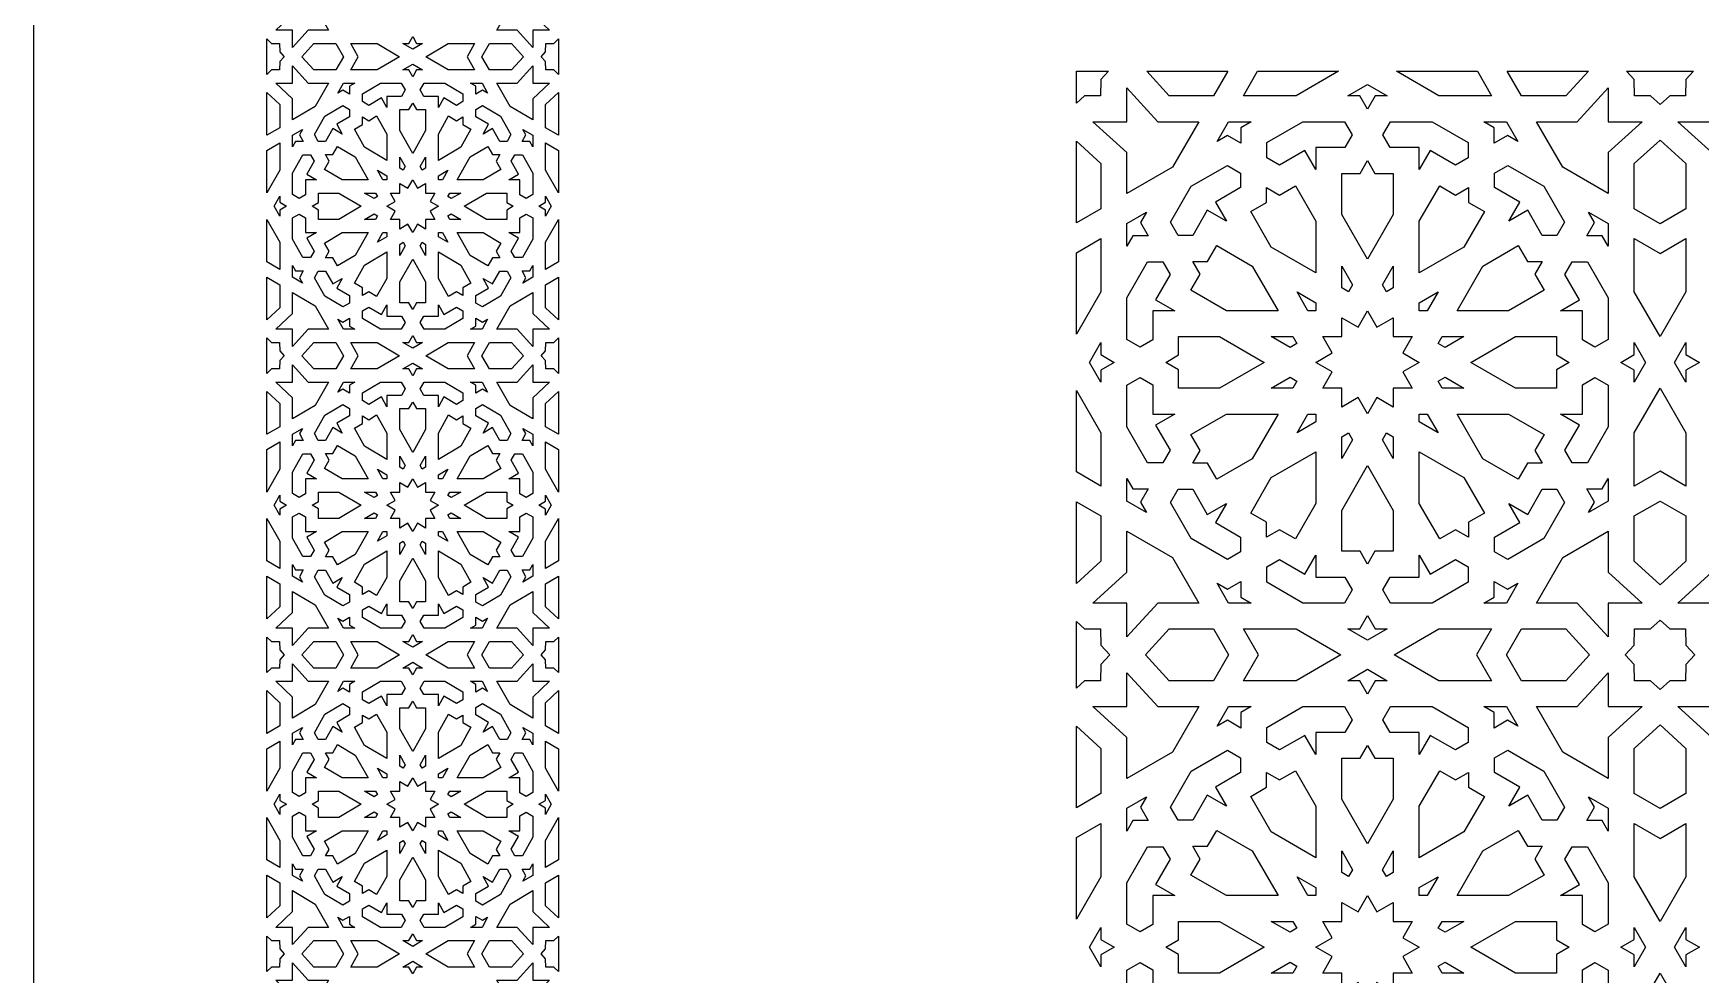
# Model space of a CAD drawing. Extents: x 1309 to 2424, y -296 to 884.
# Drawn here: x 1309 to 1880, y 184 to 507 of the extents above; entities that cross this region are included whole.
import ezdxf

# ---------------------------------------------------------------- set-up
doc = ezdxf.new("R2010")
doc.units = 0
doc.layers.add('LAYER_1', color=18, linetype='CONTINUOUS')

msp = doc.modelspace()

# ---------------------------------------------------------------- linework, layer by layer
at = {"layer": 'LAYER_1'}
for points in [[(1309.01, -296.47), (2424.01, -296.47), (2424.01, 883.53), (1309.01, 883.53)], [(1405.65, 515.61), (1410.15, 507.63), (1403.14, 507.63), (1397.86, 501.69), (1397.86, 507.63), (1392.07, 507.63), (1397.86, 513.04), (1397.86, 520.22)], [(1480.16, 513.04), (1485.94, 507.63), (1480.16, 507.63), (1480.16, 501.69), (1474.87, 507.63), (1467.87, 507.63), (1472.37, 515.61), (1480.16, 520.22)], [(1390.66, 503.1), (1393.35, 503.1), (1393.44, 500.25), (1394.96, 498.54), (1393.44, 496.83), (1393.35, 493.97), (1390.66, 493.97), (1389.03, 492.45), (1389.03, 504.62)], [(1415.27, 498.54), (1412.7, 493.97), (1405.09, 493.97), (1401.03, 498.54), (1405.09, 503.1), (1412.7, 503.1)], [(1434.5, 498.54), (1426.8, 493.97), (1417.8, 493.97), (1420.37, 498.54), (1417.8, 503.1), (1426.8, 503.1)], [(1440.33, 503.1), (1442.38, 503.1), (1439.01, 501.1), (1435.64, 503.1), (1437.68, 503.1), (1439.01, 505.44)], [(1457.64, 498.54), (1460.21, 493.97), (1451.22, 493.97), (1443.51, 498.54), (1451.22, 503.1), (1460.21, 503.1)], [(1476.98, 498.54), (1472.92, 493.97), (1465.32, 493.97), (1462.75, 498.54), (1465.32, 503.1), (1472.92, 503.1)], [(1488.99, 492.45), (1487.36, 493.97), (1484.66, 493.97), (1484.58, 496.83), (1483.05, 498.54), (1484.58, 500.25), (1484.66, 503.1), (1487.36, 503.1), (1488.99, 504.62)], [(1403.14, 489.44), (1410.15, 489.44), (1405.65, 481.46), (1397.86, 476.85), (1397.86, 484.03), (1392.07, 489.44), (1397.86, 489.44), (1397.86, 495.38)], [(1442.38, 493.97), (1440.33, 493.97), (1439.01, 491.63), (1437.68, 493.97), (1435.64, 493.97), (1439.01, 495.97)], [(1480.16, 489.44), (1485.94, 489.44), (1480.16, 484.03), (1480.16, 476.85), (1472.37, 481.46), (1467.87, 489.44), (1474.87, 489.44), (1480.16, 495.38)], [(1666.51, 493.53), (1676.44, 493.53), (1677.44, 493.53), (1677.48, 493.53), (1674.89, 490.68), (1674.72, 485.11), (1669.31, 485.11), (1666.51, 482.55), (1666.51, 482.59)], [(1713.5, 485.11), (1698.26, 485.11), (1690.57, 493.53), (1718.36, 493.53)], [(1741.77, 485.11), (1723.74, 485.11), (1728.6, 493.53), (1756.36, 493.53)], [(1808.77, 485.11), (1790.74, 485.11), (1776.15, 493.53), (1803.91, 493.53)], [(1834.25, 485.11), (1819, 485.11), (1814.14, 493.53), (1841.94, 493.53)], [(1875.4, 490.68), (1875.23, 485.11), (1869.82, 485.11), (1866.51, 482.13), (1863.19, 485.11), (1857.79, 485.11), (1857.62, 490.68), (1855.02, 493.53), (1877.99, 493.53)], [(1393.44, 482.11), (1393.44, 474.19), (1389.03, 471.58), (1389.03, 486.24)], [(1417.37, 488.4), (1417.37, 485.68), (1415.08, 487.04), (1413.31, 485.99), (1415.25, 489.44), (1419.14, 489.44)], [(1436.4, 487.13), (1435.16, 484.91), (1430.17, 484.91), (1430.17, 481.06), (1428.29, 484.4), (1423.98, 481.85), (1421.82, 483.12), (1421.82, 485.8), (1427.98, 489.45), (1435.09, 489.45)], [(1456.19, 485.8), (1456.19, 483.12), (1454.04, 481.85), (1449.72, 484.4), (1447.84, 481.06), (1447.84, 484.91), (1442.86, 484.91), (1441.61, 487.13), (1442.92, 489.45), (1450.03, 489.45)], [(1464.71, 485.99), (1462.94, 487.04), (1460.65, 485.68), (1460.65, 488.4), (1458.88, 489.44), (1462.77, 489.44)], [(1488.99, 471.58), (1484.58, 474.19), (1484.58, 482.11), (1488.99, 486.24)], [(1694.34, 476.24), (1708.39, 476.24), (1699.37, 460.63), (1683.75, 451.62), (1683.75, 465.65), (1672.15, 476.24), (1683.75, 476.24), (1683.75, 487.85)], [(1773.01, 485.11), (1768.91, 485.11), (1766.25, 480.51), (1763.6, 485.11), (1759.5, 485.11), (1766.25, 489.01)], [(1848.75, 476.24), (1860.36, 476.24), (1848.75, 465.65), (1848.75, 451.62), (1833.14, 460.63), (1824.12, 476.24), (1838.16, 476.24), (1848.75, 487.85)], [(1894.86, 476.24), (1908.9, 476.24), (1899.88, 460.63), (1884.26, 451.62), (1884.26, 465.65), (1872.66, 476.24), (1884.26, 476.24), (1884.26, 487.85)], [(1417.31, 480.45), (1417.31, 477.9), (1412.99, 475.35), (1414.88, 472), (1411.62, 473.93), (1409.13, 469.51), (1406.64, 469.51), (1405.33, 471.83), (1408.89, 478.15), (1415.05, 481.79)], [(1440.27, 480.38), (1443.42, 480.38), (1443.42, 473.21), (1439.01, 465.38), (1434.6, 473.21), (1434.6, 480.38), (1437.74, 480.38), (1439.01, 482.62)], [(1469.13, 478.15), (1472.69, 471.83), (1471.38, 469.51), (1468.89, 469.51), (1466.4, 473.93), (1463.14, 472), (1465.02, 475.35), (1460.71, 477.9), (1460.71, 480.45), (1462.97, 481.79)], [(1430.17, 471.99), (1430.17, 462.95), (1422.53, 467.47), (1419.03, 473.69), (1421.76, 475.3), (1421.76, 477.89), (1423.95, 476.6), (1426.67, 478.21)], [(1454.07, 476.6), (1456.25, 477.89), (1456.25, 475.3), (1458.98, 473.69), (1455.48, 467.47), (1447.84, 462.95), (1447.84, 471.99), (1451.34, 478.21)], [(1722.87, 474.19), (1722.87, 468.89), (1718.27, 471.54), (1714.72, 469.49), (1718.62, 476.24), (1726.42, 476.24)], [(1761.03, 471.71), (1758.53, 467.39), (1748.54, 467.39), (1748.54, 459.84), (1744.77, 466.37), (1736.12, 461.38), (1731.79, 463.88), (1731.79, 469.12), (1744.14, 476.25), (1758.41, 476.25)], [(1800.71, 469.12), (1800.71, 463.88), (1796.39, 461.38), (1787.74, 466.37), (1783.96, 459.84), (1783.96, 467.39), (1773.98, 467.39), (1771.48, 471.71), (1774.1, 476.25), (1788.36, 476.25)], [(1817.78, 469.49), (1814.23, 471.54), (1809.64, 468.89), (1809.64, 474.19), (1806.09, 476.24), (1813.89, 476.24)], [(1393.44, 459.64), (1389.03, 451.81), (1389.03, 466.34), (1393.44, 468.95)], [(1400.21, 471.8), (1401.53, 469.45), (1398.88, 469.45), (1397.86, 467.63), (1397.86, 471.62), (1401.23, 473.61)], [(1480.16, 471.62), (1480.16, 467.63), (1479.13, 469.45), (1476.49, 469.45), (1477.81, 471.8), (1476.79, 473.61)], [(1488.99, 466.34), (1488.99, 451.81), (1484.58, 459.64), (1484.58, 468.95)], [(1674.89, 461.9), (1674.89, 446.4), (1666.51, 441.56), (1666.51, 469.55)], [(1875.4, 461.9), (1875.4, 446.4), (1866.51, 441.29), (1857.62, 446.4), (1857.62, 461.9), (1866.51, 469.97)], [(1405.28, 462.68), (1402.79, 458.26), (1406.05, 456.33), (1402.28, 456.33), (1402.28, 451.22), (1400.12, 449.95), (1397.86, 451.29), (1397.86, 458.58), (1401.42, 464.89), (1404.03, 464.89)], [(1419.3, 464.16), (1423.71, 456.33), (1414.89, 456.33), (1408.82, 459.92), (1410.4, 462.71), (1409.14, 464.95), (1411.66, 464.95), (1413.23, 467.75)], [(1436.45, 460.84), (1435.77, 459.64), (1434.6, 460.33), (1434.6, 464.14)], [(1443.42, 460.33), (1442.24, 459.64), (1441.56, 460.84), (1443.42, 464.14)], [(1466.36, 464.95), (1468.88, 464.95), (1467.62, 462.71), (1469.19, 459.92), (1463.13, 456.33), (1454.31, 456.33), (1458.72, 464.16), (1464.78, 467.75)], [(1480.16, 458.58), (1480.16, 451.29), (1477.89, 449.95), (1475.74, 451.22), (1475.74, 456.33), (1471.97, 456.33), (1475.23, 458.26), (1472.74, 462.68), (1473.99, 464.89), (1476.6, 464.89)], [(1768.78, 458.52), (1775.1, 458.52), (1775.1, 444.49), (1766.25, 429.17), (1757.41, 444.49), (1757.41, 458.52), (1763.72, 458.52), (1766.25, 462.9)], [(1430.17, 457.72), (1430.17, 456.32), (1428.81, 456.32), (1426.96, 459.62)], [(1449.2, 456.32), (1447.84, 456.32), (1447.84, 457.72), (1451.06, 459.62)], [(1722.75, 458.66), (1722.75, 453.66), (1714.1, 448.67), (1717.87, 442.13), (1711.33, 445.91), (1706.34, 437.26), (1701.35, 437.26), (1698.73, 441.8), (1705.86, 454.15), (1718.21, 461.28)], [(1826.65, 454.15), (1833.78, 441.8), (1831.16, 437.26), (1826.16, 437.26), (1821.17, 445.91), (1814.63, 442.13), (1818.41, 448.67), (1809.76, 453.66), (1809.76, 458.66), (1814.3, 461.28)], [(1421.34, 447.27), (1413.7, 442.75), (1406.7, 442.75), (1406.7, 445.98), (1404.52, 447.27), (1406.7, 448.57), (1406.7, 451.8), (1413.7, 451.8)], [(1426.94, 450.59), (1425.76, 449.89), (1422.54, 451.79), (1426.26, 451.79)], [(1440.62, 453.45), (1443.42, 455.1), (1443.42, 451.79), (1446.65, 451.79), (1445.03, 448.93), (1447.83, 447.27), (1445.03, 445.62), (1446.65, 442.75), (1443.42, 442.75), (1443.42, 439.44), (1440.62, 441.1), (1439.01, 438.23), (1437.39, 441.1), (1434.6, 439.44), (1434.6, 442.75), (1431.37, 442.75), (1432.98, 445.62), (1430.18, 447.27), (1432.98, 448.93), (1431.37, 451.79), (1434.6, 451.79), (1434.6, 455.1), (1437.39, 453.45), (1439.01, 456.31)], [(1452.25, 449.89), (1451.07, 450.59), (1451.75, 451.79), (1455.47, 451.79)], [(1471.31, 448.57), (1473.5, 447.27), (1471.31, 445.98), (1471.31, 442.75), (1464.31, 442.75), (1456.67, 447.27), (1464.31, 451.8), (1471.31, 451.8)], [(1748.54, 442.11), (1748.54, 424.43), (1733.22, 433.27), (1726.21, 445.43), (1731.67, 448.58), (1731.67, 453.64), (1736.05, 451.11), (1741.52, 454.27)], [(1796.45, 451.11), (1800.83, 453.64), (1800.83, 448.58), (1806.3, 445.43), (1799.28, 433.27), (1783.96, 424.43), (1783.96, 442.11), (1790.98, 454.27)], [(1393.44, 448.63), (1395.73, 447.27), (1393.44, 445.92), (1393.44, 443.82), (1391.49, 447.27), (1393.44, 450.73)], [(1486.52, 447.27), (1484.58, 443.82), (1484.58, 445.92), (1482.28, 447.27), (1484.58, 448.63), (1484.58, 450.73)], [(1393.44, 434.91), (1393.44, 425.6), (1389.03, 428.21), (1389.03, 442.74)], [(1402.28, 443.33), (1402.28, 438.22), (1406.05, 438.22), (1402.79, 436.29), (1405.28, 431.87), (1404.03, 429.66), (1401.42, 429.66), (1397.86, 435.97), (1397.86, 443.26), (1400.12, 444.6)], [(1426.94, 443.96), (1426.26, 442.75), (1422.54, 442.75), (1425.76, 444.66)], [(1455.47, 442.75), (1451.75, 442.75), (1451.07, 443.96), (1452.25, 444.66)], [(1480.16, 443.26), (1480.16, 435.97), (1476.6, 429.66), (1473.99, 429.66), (1472.74, 431.87), (1475.23, 436.29), (1471.97, 438.22), (1475.74, 438.22), (1475.74, 443.33), (1477.89, 444.6)], [(1489.01, 442.71), (1489.01, 428.19), (1488.99, 428.21), (1484.58, 425.6), (1484.58, 434.91), (1488.99, 442.74)], [(1688.46, 441.73), (1691.11, 437.14), (1685.8, 437.14), (1683.75, 433.58), (1683.75, 441.38), (1690.51, 445.28)], [(1848.75, 441.38), (1848.75, 433.58), (1846.7, 437.14), (1841.4, 437.14), (1844.05, 441.73), (1842, 445.28)], [(1419.3, 430.39), (1413.23, 426.8), (1411.66, 429.6), (1409.14, 429.6), (1410.4, 431.84), (1408.82, 434.63), (1414.89, 438.22), (1423.71, 438.22)], [(1430.17, 436.83), (1426.96, 434.92), (1428.81, 438.22), (1430.17, 438.22)], [(1436.45, 433.7), (1434.6, 430.4), (1434.6, 434.21), (1435.77, 434.91)], [(1443.42, 434.21), (1443.42, 430.4), (1441.56, 433.7), (1442.24, 434.91)], [(1451.06, 434.92), (1447.84, 436.83), (1447.84, 438.22), (1449.2, 438.22)], [(1469.19, 434.63), (1467.62, 431.84), (1468.88, 429.6), (1466.36, 429.6), (1464.78, 426.8), (1458.72, 430.39), (1454.31, 438.22), (1463.13, 438.22)], [(1674.89, 417.94), (1666.51, 403.42), (1666.51, 431.33), (1674.89, 436.17)], [(1875.4, 417.94), (1866.51, 402.62), (1857.62, 417.94), (1857.62, 436.17), (1866.51, 431.06), (1875.4, 436.17)], [(1430.17, 422.55), (1426.67, 416.34), (1423.95, 417.95), (1421.76, 416.66), (1421.76, 419.25), (1419.03, 420.86), (1422.53, 427.08), (1430.17, 431.6)], [(1443.42, 421.34), (1443.42, 414.16), (1440.27, 414.16), (1439.01, 411.93), (1437.74, 414.16), (1434.6, 414.16), (1434.6, 421.34), (1439.01, 429.17)], [(1455.48, 427.08), (1458.98, 420.86), (1456.25, 419.25), (1456.25, 416.66), (1454.07, 417.95), (1451.34, 416.34), (1447.84, 422.55), (1447.84, 431.6)], [(1726.74, 426.78), (1735.58, 411.47), (1717.89, 411.47), (1705.73, 418.48), (1708.89, 423.95), (1706.36, 428.33), (1711.42, 428.33), (1714.58, 433.8)], [(1821.08, 428.33), (1826.14, 428.33), (1823.61, 423.95), (1826.77, 418.48), (1814.61, 411.47), (1796.93, 411.47), (1805.77, 426.78), (1817.93, 433.8)], [(1393.44, 420.36), (1393.44, 412.44), (1389.03, 408.31), (1389.03, 422.97)], [(1398.88, 425.1), (1401.53, 425.1), (1400.21, 422.75), (1401.23, 420.94), (1397.86, 422.93), (1397.86, 426.91)], [(1411.62, 420.62), (1414.88, 422.55), (1412.99, 419.2), (1417.31, 416.65), (1417.31, 414.1), (1415.05, 412.76), (1408.89, 416.4), (1405.33, 422.72), (1406.64, 425.04), (1409.13, 425.04)], [(1472.69, 422.72), (1469.13, 416.4), (1462.97, 412.76), (1460.71, 414.1), (1460.71, 416.65), (1465.02, 419.2), (1463.14, 422.55), (1466.4, 420.62), (1468.89, 425.04), (1471.38, 425.04)], [(1480.16, 422.93), (1476.79, 420.94), (1477.81, 422.75), (1476.49, 425.1), (1479.13, 425.1), (1480.16, 426.91)], [(1489.01, 422.96), (1489.01, 408.33), (1488.99, 408.31), (1484.58, 412.44), (1484.58, 420.36), (1488.99, 422.97)], [(1698.62, 423.89), (1693.63, 415.24), (1700.17, 411.47), (1692.62, 411.47), (1692.62, 401.48), (1688.29, 398.98), (1683.75, 401.6), (1683.75, 415.86), (1690.88, 428.21), (1696.12, 428.21)], [(1761.13, 420.3), (1759.77, 417.94), (1757.41, 419.3), (1757.41, 426.76)], [(1775.1, 419.3), (1772.74, 417.94), (1771.37, 420.3), (1775.1, 426.76)], [(1848.75, 415.86), (1848.75, 401.6), (1844.21, 398.98), (1839.89, 401.48), (1839.89, 411.47), (1832.34, 411.47), (1838.88, 415.24), (1833.88, 423.89), (1836.38, 428.21), (1841.62, 428.21)], [(1405.65, 413.09), (1410.15, 405.11), (1403.14, 405.11), (1397.86, 399.17), (1397.86, 405.11), (1392.07, 405.11), (1397.86, 410.52), (1397.86, 417.7)], [(1480.16, 410.52), (1485.94, 405.11), (1480.16, 405.11), (1480.16, 399.17), (1474.87, 405.11), (1467.87, 405.11), (1472.37, 413.09), (1480.16, 417.7)], [(1748.54, 414.19), (1748.54, 411.46), (1745.81, 411.46), (1742.09, 417.91)], [(1786.69, 411.46), (1783.96, 411.46), (1783.96, 414.19), (1790.42, 417.91)], [(1430.17, 409.63), (1435.16, 409.63), (1436.4, 407.42), (1435.09, 405.1), (1427.98, 405.1), (1421.82, 408.75), (1421.82, 411.43), (1423.98, 412.7), (1428.29, 410.15), (1430.17, 413.49)], [(1449.72, 410.15), (1454.04, 412.7), (1456.19, 411.43), (1456.19, 408.75), (1450.03, 405.1), (1442.92, 405.1), (1441.61, 407.42), (1442.86, 409.63), (1447.84, 409.63), (1447.84, 413.49)], [(1769.49, 405.84), (1775.1, 409.07), (1775.1, 402.6), (1781.57, 402.6), (1778.34, 396.99), (1783.94, 393.76), (1778.34, 390.52), (1781.57, 384.91), (1775.1, 384.91), (1775.1, 378.44), (1769.49, 381.68), (1766.25, 376.07), (1763.01, 381.68), (1757.41, 378.44), (1757.41, 384.91), (1750.93, 384.91), (1754.17, 390.52), (1748.56, 393.76), (1754.17, 396.99), (1750.93, 402.6), (1757.41, 402.6), (1757.41, 409.07), (1763.01, 405.84), (1766.25, 411.44)], [(1417.37, 406.15), (1419.14, 405.11), (1415.25, 405.11), (1413.31, 408.56), (1415.08, 407.51), (1417.37, 408.87)], [(1462.94, 407.51), (1464.71, 408.56), (1462.77, 405.11), (1458.88, 405.11), (1460.65, 406.15), (1460.65, 408.87)], [(1390.66, 400.58), (1393.35, 400.58), (1393.44, 397.72), (1394.94, 396.03), (1393.44, 394.34), (1393.35, 391.49), (1390.66, 391.49), (1389.01, 389.95), (1389.01, 402.12)], [(1415.26, 396.03), (1412.7, 391.49), (1405.09, 391.49), (1401.05, 396.03), (1405.09, 400.58), (1412.7, 400.58)], [(1434.47, 396.03), (1426.8, 391.49), (1417.8, 391.49), (1420.36, 396.03), (1417.8, 400.58), (1426.8, 400.58)], [(1440.33, 400.58), (1442.38, 400.58), (1439.01, 398.58), (1435.64, 400.58), (1437.68, 400.58), (1439.01, 402.92)], [(1457.65, 396.03), (1460.21, 391.49), (1451.22, 391.49), (1443.54, 396.03), (1451.22, 400.58), (1460.21, 400.58)], [(1476.97, 396.03), (1472.92, 391.49), (1465.32, 391.49), (1462.76, 396.03), (1465.32, 400.58), (1472.92, 400.58)], [(1489.01, 389.95), (1487.36, 391.49), (1484.66, 391.49), (1484.58, 394.34), (1483.07, 396.03), (1484.58, 397.72), (1484.66, 400.58), (1487.36, 400.58), (1489.01, 402.12)], [(1674.89, 396.41), (1679.48, 393.76), (1674.89, 391.11), (1674.89, 387.01), (1670.99, 393.76), (1674.89, 400.51)], [(1730.84, 393.76), (1715.52, 384.91), (1701.48, 384.91), (1701.48, 391.23), (1697.1, 393.76), (1701.48, 396.29), (1701.48, 402.6), (1715.52, 402.6)], [(1742.06, 400.24), (1739.7, 398.87), (1733.24, 402.6), (1740.7, 402.6)], [(1792.81, 398.87), (1790.44, 400.24), (1791.81, 402.6), (1799.26, 402.6)], [(1831.03, 396.29), (1835.41, 393.76), (1831.03, 391.23), (1831.03, 384.91), (1816.99, 384.91), (1801.67, 393.76), (1816.99, 402.6), (1831.03, 402.6)], [(1861.52, 393.76), (1857.62, 387.01), (1857.62, 391.11), (1853.02, 393.76), (1857.62, 396.41), (1857.62, 400.51)], [(1875.4, 396.41), (1879.99, 393.76), (1875.4, 391.11), (1875.4, 387.01), (1871.5, 393.76), (1875.4, 400.51)], [(1403.14, 386.96), (1410.15, 386.96), (1405.65, 378.98), (1397.86, 374.37), (1397.86, 381.55), (1392.07, 386.96), (1397.86, 386.96), (1397.86, 392.89)], [(1442.38, 391.49), (1440.33, 391.49), (1439.01, 389.14), (1437.68, 391.49), (1435.64, 391.49), (1439.01, 393.48)], [(1480.16, 386.96), (1485.94, 386.96), (1480.16, 381.55), (1480.16, 374.37), (1472.37, 378.98), (1467.87, 386.96), (1474.87, 386.96), (1480.16, 392.89)], [(1742.06, 387.28), (1740.7, 384.91), (1733.24, 384.91), (1739.7, 388.64)], [(1799.26, 384.91), (1791.81, 384.91), (1790.44, 387.28), (1792.81, 388.64)], [(1393.44, 379.63), (1393.44, 371.7), (1389.03, 369.09), (1389.03, 383.75)], [(1417.37, 385.91), (1417.37, 383.2), (1415.08, 384.56), (1413.31, 383.51), (1415.25, 386.96), (1419.14, 386.96)], [(1436.4, 384.64), (1435.16, 382.43), (1430.17, 382.43), (1430.17, 378.57), (1428.29, 381.91), (1423.98, 379.36), (1421.82, 380.64), (1421.82, 383.32), (1427.98, 386.96), (1435.09, 386.96)], [(1456.19, 383.32), (1456.19, 380.64), (1454.04, 379.36), (1449.72, 381.91), (1447.84, 378.57), (1447.84, 382.43), (1442.86, 382.43), (1441.61, 384.64), (1442.92, 386.96), (1450.03, 386.96)], [(1464.71, 383.51), (1462.94, 384.56), (1460.65, 383.2), (1460.65, 385.91), (1458.88, 386.96), (1462.77, 386.96)], [(1489.01, 383.74), (1489.01, 369.1), (1488.99, 369.09), (1484.58, 371.7), (1484.58, 379.63), (1488.99, 383.75)], [(1674.89, 369.58), (1674.89, 351.35), (1666.51, 356.19), (1666.51, 384.1)], [(1692.62, 386.04), (1692.62, 376.05), (1700.17, 376.05), (1693.63, 372.28), (1698.62, 363.63), (1696.12, 359.31), (1690.88, 359.31), (1683.75, 371.65), (1683.75, 385.91), (1688.29, 388.53)], [(1848.75, 385.91), (1848.75, 371.65), (1841.62, 359.31), (1836.38, 359.31), (1833.88, 363.63), (1838.88, 372.28), (1832.34, 376.05), (1839.89, 376.05), (1839.89, 386.04), (1844.21, 388.53)], [(1875.4, 369.58), (1875.4, 351.35), (1866.51, 356.46), (1857.62, 351.35), (1857.62, 369.58), (1866.51, 384.9)], [(1417.31, 377.97), (1417.31, 375.42), (1412.99, 372.86), (1414.88, 369.52), (1411.62, 371.45), (1409.13, 367.03), (1406.64, 367.03), (1405.33, 369.35), (1408.89, 375.66), (1415.05, 379.31)], [(1440.27, 377.9), (1443.42, 377.9), (1443.42, 370.73), (1439.01, 362.9), (1434.6, 370.73), (1434.6, 377.9), (1437.74, 377.9), (1439.01, 380.14)], [(1469.13, 375.66), (1472.69, 369.35), (1471.38, 367.03), (1468.89, 367.03), (1466.4, 371.45), (1463.14, 369.52), (1465.02, 372.86), (1460.71, 375.42), (1460.71, 377.97), (1462.97, 379.31)], [(1430.17, 369.51), (1430.17, 360.47), (1422.53, 364.99), (1419.03, 371.21), (1421.76, 372.82), (1421.76, 375.41), (1423.95, 374.11), (1426.67, 375.73)], [(1454.07, 374.11), (1456.25, 375.41), (1456.25, 372.82), (1458.98, 371.21), (1455.48, 364.99), (1447.84, 360.47), (1447.84, 369.51), (1451.34, 375.73)], [(1726.74, 360.74), (1714.58, 353.72), (1711.42, 359.18), (1706.36, 359.18), (1708.89, 363.57), (1705.73, 369.03), (1717.89, 376.05), (1735.58, 376.05)], [(1748.54, 373.32), (1742.09, 369.6), (1745.81, 376.05), (1748.54, 376.05)], [(1790.42, 369.6), (1783.96, 373.32), (1783.96, 376.05), (1786.69, 376.05)], [(1826.77, 369.03), (1823.61, 363.57), (1826.14, 359.18), (1821.08, 359.18), (1817.93, 353.72), (1805.77, 360.74), (1796.93, 376.05), (1814.61, 376.05)], [(1393.44, 357.15), (1389.03, 349.32), (1389.03, 363.86), (1393.44, 366.47)], [(1400.21, 369.32), (1401.53, 366.97), (1398.88, 366.97), (1397.86, 365.15), (1397.86, 369.14), (1401.23, 371.13)], [(1480.16, 369.14), (1480.16, 365.15), (1479.13, 366.97), (1476.49, 366.97), (1477.81, 369.32), (1476.79, 371.13)], [(1488.99, 363.86), (1489.01, 363.87), (1489.01, 349.35), (1488.99, 349.32), (1484.58, 357.15), (1484.58, 366.47)], [(1761.13, 367.21), (1757.41, 360.75), (1757.41, 368.21), (1759.77, 369.57)], [(1775.1, 368.21), (1775.1, 360.75), (1771.37, 367.21), (1772.74, 369.57)], [(1405.28, 360.2), (1402.79, 355.77), (1406.05, 353.84), (1402.28, 353.84), (1402.28, 348.74), (1400.12, 347.46), (1397.86, 348.8), (1397.86, 356.09), (1401.42, 362.41), (1404.03, 362.41)], [(1419.3, 361.67), (1423.71, 353.84), (1414.89, 353.84), (1408.82, 357.43), (1410.4, 360.23), (1409.14, 362.47), (1411.66, 362.47), (1413.23, 365.26)], [(1436.45, 358.37), (1435.77, 357.16), (1434.6, 357.85), (1434.6, 361.66)], [(1443.42, 357.85), (1442.24, 357.16), (1441.56, 358.37), (1443.42, 361.66)], [(1466.36, 362.47), (1468.88, 362.47), (1467.62, 360.23), (1469.19, 357.43), (1463.13, 353.84), (1454.31, 353.84), (1458.72, 361.67), (1464.78, 365.26)], [(1480.16, 356.09), (1480.16, 348.8), (1477.89, 347.46), (1475.74, 348.74), (1475.74, 353.84), (1471.97, 353.84), (1475.23, 355.77), (1472.74, 360.2), (1473.99, 362.41), (1476.6, 362.41)], [(1748.54, 345.41), (1741.52, 333.25), (1736.05, 336.41), (1731.67, 333.88), (1731.67, 338.94), (1726.21, 342.09), (1733.22, 354.25), (1748.54, 363.09)], [(1799.28, 354.25), (1806.3, 342.09), (1800.83, 338.94), (1800.83, 333.88), (1796.45, 336.41), (1790.98, 333.25), (1783.96, 345.41), (1783.96, 363.09)], [(1430.17, 355.24), (1430.17, 353.84), (1428.81, 353.84), (1426.96, 357.14)], [(1449.2, 353.84), (1447.84, 353.84), (1447.84, 355.24), (1451.06, 357.14)], [(1775.1, 343.03), (1775.1, 328.99), (1768.78, 328.99), (1766.25, 324.61), (1763.72, 328.99), (1757.41, 328.99), (1757.41, 343.03), (1766.25, 358.35)], [(1421.34, 344.79), (1413.7, 340.27), (1406.7, 340.27), (1406.7, 343.5), (1404.52, 344.79), (1406.7, 346.09), (1406.7, 349.31), (1413.7, 349.31)], [(1426.94, 348.11), (1425.76, 347.41), (1422.54, 349.31), (1426.26, 349.31)], [(1440.62, 350.97), (1443.42, 352.62), (1443.42, 349.31), (1446.65, 349.31), (1445.03, 346.45), (1447.83, 344.79), (1445.03, 343.14), (1446.65, 340.27), (1443.42, 340.27), (1443.42, 336.96), (1440.62, 338.62), (1439.01, 335.75), (1437.39, 338.62), (1434.6, 336.96), (1434.6, 340.27), (1431.37, 340.27), (1432.98, 343.14), (1430.18, 344.79), (1432.98, 346.45), (1431.37, 349.31), (1434.6, 349.31), (1434.6, 352.62), (1437.39, 350.97), (1439.01, 353.83)], [(1452.25, 347.41), (1451.07, 348.11), (1451.75, 349.31), (1455.47, 349.31)], [(1471.31, 346.09), (1473.5, 344.79), (1471.31, 343.5), (1471.31, 340.27), (1464.31, 340.27), (1456.67, 344.79), (1464.31, 349.31), (1471.31, 349.31)], [(1685.8, 350.38), (1691.11, 350.38), (1688.46, 345.79), (1690.51, 342.24), (1683.75, 346.14), (1683.75, 353.93)], [(1711.33, 341.61), (1717.87, 345.39), (1714.1, 338.85), (1722.75, 333.86), (1722.75, 328.86), (1718.21, 326.24), (1705.86, 333.37), (1698.73, 345.72), (1701.35, 350.26), (1706.34, 350.26)], [(1833.78, 345.72), (1826.65, 333.37), (1814.3, 326.24), (1809.76, 328.86), (1809.76, 333.86), (1818.41, 338.85), (1814.63, 345.39), (1821.17, 341.61), (1826.16, 350.26), (1831.16, 350.26)], [(1848.75, 346.14), (1842, 342.24), (1844.05, 345.79), (1841.4, 350.38), (1846.7, 350.38), (1848.75, 353.93)], [(1393.44, 346.15), (1395.73, 344.79), (1393.44, 343.44), (1393.44, 341.34), (1391.49, 344.79), (1393.44, 348.24)], [(1486.52, 344.79), (1484.58, 341.34), (1484.58, 343.44), (1482.28, 344.79), (1484.58, 346.15), (1484.58, 348.24)], [(1674.89, 341.12), (1674.89, 325.62), (1666.51, 317.97), (1666.51, 345.96)], [(1875.4, 341.12), (1875.4, 325.62), (1866.51, 317.55), (1857.62, 325.62), (1857.62, 341.12), (1866.51, 346.22)], [(1393.44, 332.43), (1393.44, 323.11), (1389.03, 325.72), (1389.03, 340.26)], [(1402.28, 340.84), (1402.28, 335.74), (1406.05, 335.74), (1402.79, 333.81), (1405.28, 329.39), (1404.03, 327.18), (1401.42, 327.18), (1397.86, 333.49), (1397.86, 340.78), (1400.12, 342.12)], [(1426.94, 341.48), (1426.26, 340.27), (1422.54, 340.27), (1425.76, 342.18)], [(1455.47, 340.27), (1451.75, 340.27), (1451.07, 341.48), (1452.25, 342.18)], [(1480.16, 340.78), (1480.16, 333.49), (1476.6, 327.18), (1473.99, 327.18), (1472.74, 329.39), (1475.23, 333.81), (1471.97, 335.74), (1475.74, 335.74), (1475.74, 340.84), (1477.89, 342.12)], [(1488.99, 325.72), (1484.58, 323.11), (1484.58, 332.43), (1488.99, 340.26)], [(1419.3, 327.91), (1413.23, 324.32), (1411.66, 327.12), (1409.14, 327.12), (1410.4, 329.36), (1408.82, 332.15), (1414.89, 335.74), (1423.71, 335.74)], [(1430.17, 334.35), (1426.96, 332.44), (1428.81, 335.74), (1430.17, 335.74)], [(1436.45, 331.22), (1434.6, 327.92), (1434.6, 331.73), (1435.77, 332.43)], [(1443.42, 331.73), (1443.42, 327.92), (1441.56, 331.22), (1442.24, 332.43)], [(1451.06, 332.44), (1447.84, 334.35), (1447.84, 335.74), (1449.2, 335.74)], [(1469.19, 332.15), (1467.62, 329.36), (1468.88, 327.12), (1466.36, 327.12), (1464.78, 324.32), (1458.72, 327.91), (1454.31, 335.74), (1463.13, 335.74)], [(1699.37, 326.89), (1708.39, 311.27), (1694.34, 311.27), (1683.75, 299.67), (1683.75, 311.27), (1672.15, 311.27), (1683.75, 321.86), (1683.75, 335.9)], [(1848.75, 321.86), (1860.36, 311.27), (1848.75, 311.27), (1848.75, 299.67), (1838.16, 311.27), (1824.12, 311.27), (1833.14, 326.89), (1848.75, 335.9)], [(1899.88, 326.89), (1908.9, 311.27), (1894.85, 311.27), (1884.26, 299.67), (1884.26, 311.27), (1872.66, 311.27), (1884.26, 321.86), (1884.26, 335.9)], [(1430.17, 320.07), (1426.67, 313.86), (1423.95, 315.47), (1421.76, 314.18), (1421.76, 316.76), (1419.03, 318.38), (1422.53, 324.59), (1430.17, 329.11)], [(1443.42, 318.86), (1443.42, 311.68), (1440.27, 311.68), (1439.01, 309.44), (1437.74, 311.68), (1434.6, 311.68), (1434.6, 318.86), (1439.01, 326.69)], [(1455.48, 324.59), (1458.98, 318.38), (1456.25, 316.76), (1456.25, 314.18), (1454.07, 315.47), (1451.34, 313.86), (1447.84, 320.07), (1447.84, 329.11)], [(1748.54, 320.13), (1758.53, 320.13), (1761.03, 315.81), (1758.41, 311.27), (1744.14, 311.27), (1731.79, 318.4), (1731.79, 323.64), (1736.12, 326.14), (1744.77, 321.14), (1748.54, 327.68)], [(1787.74, 321.14), (1796.39, 326.14), (1800.71, 323.64), (1800.71, 318.4), (1788.36, 311.27), (1774.1, 311.27), (1771.48, 315.81), (1773.98, 320.13), (1783.96, 320.13), (1783.96, 327.68)], [(1393.44, 317.88), (1393.44, 309.96), (1389.03, 305.83), (1389.03, 320.49)], [(1398.88, 322.62), (1401.53, 322.62), (1400.21, 320.27), (1401.23, 318.45), (1397.86, 320.45), (1397.86, 324.43)], [(1411.62, 318.13), (1414.88, 320.06), (1412.99, 316.72), (1417.31, 314.17), (1417.31, 311.61), (1415.05, 310.28), (1408.89, 313.92), (1405.33, 320.23), (1406.64, 322.55), (1409.13, 322.55)], [(1472.69, 320.23), (1469.13, 313.92), (1462.97, 310.28), (1460.71, 311.61), (1460.71, 314.17), (1465.02, 316.72), (1463.14, 320.06), (1466.4, 318.13), (1468.89, 322.55), (1471.38, 322.55)], [(1480.16, 320.45), (1476.79, 318.45), (1477.81, 320.27), (1476.49, 322.62), (1479.13, 322.62), (1480.16, 324.43)], [(1488.99, 305.83), (1484.58, 309.96), (1484.58, 317.88), (1488.99, 320.49)], [(1405.65, 310.61), (1410.15, 302.62), (1403.14, 302.62), (1397.86, 296.69), (1397.86, 302.62), (1392.07, 302.62), (1397.86, 308.04), (1397.86, 315.21)], [(1480.16, 308.04), (1485.94, 302.62), (1480.16, 302.62), (1480.16, 296.69), (1474.87, 302.62), (1467.87, 302.62), (1472.37, 310.61), (1480.16, 315.21)], [(1722.87, 313.32), (1726.42, 311.27), (1718.62, 311.27), (1714.72, 318.03), (1718.27, 315.98), (1722.87, 318.63)], [(1814.23, 315.98), (1817.78, 318.03), (1813.89, 311.27), (1806.09, 311.27), (1809.64, 313.32), (1809.64, 318.63)], [(1430.17, 307.15), (1435.16, 307.15), (1436.4, 304.94), (1435.09, 302.62), (1427.98, 302.62), (1421.82, 306.27), (1421.82, 308.94), (1423.98, 310.22), (1428.29, 307.67), (1430.17, 311.01)], [(1449.72, 307.67), (1454.04, 310.22), (1456.19, 308.94), (1456.19, 306.27), (1450.03, 302.62), (1442.92, 302.62), (1441.61, 304.94), (1442.86, 307.15), (1447.84, 307.15), (1447.84, 311.01)], [(1417.37, 303.67), (1419.14, 302.62), (1415.25, 302.62), (1413.31, 306.07), (1415.08, 305.03), (1417.37, 306.38)], [(1462.94, 305.03), (1464.71, 306.07), (1462.77, 302.62), (1458.88, 302.62), (1460.65, 303.67), (1460.65, 306.38)], [(1669.31, 302.41), (1674.72, 302.41), (1674.89, 296.83), (1677.91, 293.53), (1674.89, 290.22), (1674.72, 284.64), (1669.31, 284.64), (1666.51, 282.08), (1666.51, 304.97)], [(1768.91, 302.41), (1773.01, 302.41), (1766.25, 298.51), (1759.5, 302.41), (1763.6, 302.41), (1766.25, 307.01)], [(1869.82, 302.41), (1875.23, 302.41), (1875.4, 296.83), (1878.42, 293.53), (1875.4, 290.22), (1875.23, 284.64), (1869.82, 284.64), (1866.51, 281.62), (1863.19, 284.64), (1857.79, 284.64), (1857.62, 290.22), (1854.6, 293.53), (1857.62, 296.83), (1857.79, 302.41), (1863.19, 302.41), (1866.51, 305.43)], [(1390.66, 298.09), (1393.35, 298.09), (1393.44, 295.24), (1394.96, 293.53), (1393.44, 291.82), (1393.35, 288.97), (1390.66, 288.97), (1389.03, 287.45), (1389.03, 299.61)], [(1415.27, 293.53), (1412.7, 288.97), (1405.09, 288.97), (1401.03, 293.53), (1405.09, 298.09), (1412.7, 298.09)], [(1434.5, 293.53), (1426.8, 288.97), (1417.8, 288.97), (1420.37, 293.53), (1417.8, 298.09), (1426.8, 298.09)], [(1440.33, 298.09), (1442.38, 298.09), (1439.01, 296.1), (1435.64, 298.09), (1437.68, 298.09), (1439.01, 300.44)], [(1457.64, 293.53), (1460.21, 288.97), (1451.22, 288.97), (1443.51, 293.53), (1451.22, 298.09), (1460.21, 298.09)], [(1476.98, 293.53), (1472.92, 288.97), (1465.32, 288.97), (1462.75, 293.53), (1465.32, 298.09), (1472.92, 298.09)], [(1488.99, 287.45), (1487.36, 288.97), (1484.66, 288.97), (1484.58, 291.82), (1483.05, 293.53), (1484.58, 295.24), (1484.66, 298.09), (1487.36, 298.09), (1488.99, 299.61)], [(1718.63, 293.53), (1713.5, 284.64), (1698.26, 284.64), (1690.15, 293.53), (1698.26, 302.41), (1713.5, 302.41)], [(1757.16, 293.53), (1741.77, 284.64), (1723.74, 284.64), (1728.87, 293.53), (1723.74, 302.41), (1741.77, 302.41)], [(1803.64, 293.53), (1808.77, 284.64), (1790.74, 284.64), (1775.35, 293.53), (1790.74, 302.41), (1808.77, 302.41)], [(1842.36, 293.53), (1834.25, 284.64), (1819, 284.64), (1813.87, 293.53), (1819, 302.41), (1834.25, 302.41)], [(1403.14, 284.44), (1410.15, 284.44), (1405.65, 276.46), (1397.86, 271.85), (1397.86, 279.03), (1392.07, 284.44), (1397.86, 284.44), (1397.86, 290.37)], [(1442.38, 288.97), (1440.33, 288.97), (1439.01, 286.62), (1437.68, 288.97), (1435.64, 288.97), (1439.01, 290.96)], [(1480.16, 284.44), (1485.94, 284.44), (1480.16, 279.03), (1480.16, 271.85), (1472.37, 276.46), (1467.87, 284.44), (1474.87, 284.44), (1480.16, 290.37)], [(1694.34, 275.78), (1708.39, 275.78), (1699.37, 260.16), (1683.75, 251.15), (1683.75, 265.19), (1672.15, 275.78), (1683.75, 275.78), (1683.75, 287.38)], [(1773.01, 284.64), (1768.91, 284.64), (1766.25, 280.05), (1763.6, 284.64), (1759.5, 284.64), (1766.25, 288.54)], [(1848.75, 275.78), (1860.36, 275.78), (1848.75, 265.19), (1848.75, 251.15), (1833.14, 260.16), (1824.12, 275.78), (1838.16, 275.78), (1848.75, 287.38)], [(1894.85, 275.78), (1908.9, 275.78), (1899.88, 260.16), (1884.26, 251.15), (1884.26, 265.19), (1872.66, 275.78), (1884.26, 275.78), (1884.26, 287.38)], [(1393.44, 277.11), (1393.44, 269.18), (1389.03, 266.57), (1389.03, 281.23)], [(1417.37, 283.39), (1417.37, 280.68), (1415.08, 282.04), (1413.31, 280.99), (1415.25, 284.44), (1419.14, 284.44)], [(1436.4, 282.12), (1435.16, 279.91), (1430.17, 279.91), (1430.17, 276.05), (1428.29, 279.39), (1423.98, 276.84), (1421.82, 278.12), (1421.82, 280.8), (1427.98, 284.44), (1435.09, 284.44)], [(1456.19, 280.8), (1456.19, 278.12), (1454.04, 276.84), (1449.72, 279.39), (1447.84, 276.05), (1447.84, 279.91), (1442.86, 279.91), (1441.61, 282.12), (1442.92, 284.44), (1450.03, 284.44)], [(1464.71, 280.99), (1462.94, 282.04), (1460.65, 280.68), (1460.65, 283.39), (1458.88, 284.44), (1462.77, 284.44)], [(1488.99, 266.57), (1484.58, 269.18), (1484.58, 277.11), (1488.99, 281.23)], [(1417.31, 275.45), (1417.31, 272.89), (1412.99, 270.34), (1414.88, 267), (1411.62, 268.93), (1409.13, 264.51), (1406.64, 264.51), (1405.33, 266.83), (1408.89, 273.14), (1415.05, 276.79)], [(1440.27, 275.38), (1443.42, 275.38), (1443.42, 268.2), (1439.01, 260.37), (1434.6, 268.2), (1434.6, 275.38), (1437.74, 275.38), (1439.01, 277.62)], [(1469.13, 273.14), (1472.69, 266.83), (1471.38, 264.51), (1468.89, 264.51), (1466.4, 268.93), (1463.14, 267), (1465.02, 270.34), (1460.71, 272.89), (1460.71, 275.45), (1462.97, 276.79)], [(1722.87, 273.73), (1722.87, 268.42), (1718.27, 271.08), (1714.72, 269.03), (1718.62, 275.78), (1726.42, 275.78)], [(1761.03, 271.24), (1758.53, 266.92), (1748.54, 266.92), (1748.54, 259.37), (1744.77, 265.91), (1736.12, 260.92), (1731.79, 263.41), (1731.79, 268.65), (1744.14, 275.78), (1758.41, 275.78)], [(1800.71, 268.65), (1800.71, 263.41), (1796.39, 260.92), (1787.74, 265.91), (1783.96, 259.37), (1783.96, 266.92), (1773.98, 266.92), (1771.48, 271.24), (1774.1, 275.78), (1788.36, 275.78)], [(1817.78, 269.03), (1814.23, 271.08), (1809.64, 268.42), (1809.64, 273.73), (1806.09, 275.78), (1813.89, 275.78)], [(1400.21, 266.79), (1401.53, 264.45), (1398.88, 264.45), (1397.86, 262.63), (1397.86, 266.62), (1401.23, 268.61)], [(1430.17, 266.99), (1430.17, 257.95), (1422.53, 262.47), (1419.03, 268.68), (1421.76, 270.3), (1421.76, 272.88), (1423.95, 271.59), (1426.67, 273.21)], [(1454.07, 271.59), (1456.25, 272.88), (1456.25, 270.3), (1458.98, 268.68), (1455.48, 262.47), (1447.84, 257.95), (1447.84, 266.99), (1451.34, 273.21)], [(1480.16, 266.62), (1480.16, 262.63), (1479.13, 264.45), (1476.49, 264.45), (1477.81, 266.79), (1476.79, 268.61)], [(1674.89, 261.44), (1674.89, 245.93), (1666.51, 241.09), (1666.51, 269.08)], [(1875.4, 261.44), (1875.4, 245.93), (1866.51, 240.83), (1857.62, 245.93), (1857.62, 261.44), (1866.51, 269.51)], [(1393.44, 254.63), (1389.03, 246.8), (1389.03, 261.34), (1393.44, 263.95)], [(1488.99, 261.34), (1488.99, 246.8), (1484.58, 254.63), (1484.58, 263.95)], [(1405.28, 257.67), (1402.79, 253.25), (1406.05, 251.32), (1402.28, 251.32), (1402.28, 246.22), (1400.12, 244.94), (1397.86, 246.28), (1397.86, 253.57), (1401.42, 259.88), (1404.03, 259.88)], [(1419.3, 259.15), (1423.71, 251.32), (1414.89, 251.32), (1408.82, 254.91), (1410.4, 257.71), (1409.14, 259.95), (1411.66, 259.95), (1413.23, 262.74)], [(1436.45, 255.84), (1435.77, 254.63), (1434.6, 255.33), (1434.6, 259.14)], [(1443.42, 255.33), (1442.24, 254.63), (1441.56, 255.84), (1443.42, 259.14)], [(1466.36, 259.95), (1468.88, 259.95), (1467.62, 257.71), (1469.19, 254.91), (1463.13, 251.32), (1454.31, 251.32), (1458.72, 259.15), (1464.78, 262.74)], [(1480.16, 253.57), (1480.16, 246.28), (1477.89, 244.94), (1475.74, 246.22), (1475.74, 251.32), (1471.97, 251.32), (1475.23, 253.25), (1472.74, 257.67), (1473.99, 259.88), (1476.6, 259.88)], [(1722.75, 258.19), (1722.75, 253.2), (1714.1, 248.2), (1717.87, 241.67), (1711.33, 245.44), (1706.34, 236.79), (1701.35, 236.79), (1698.73, 241.33), (1705.86, 253.68), (1718.21, 260.81)], [(1768.78, 258.06), (1775.1, 258.06), (1775.1, 244.02), (1766.25, 228.71), (1757.41, 244.02), (1757.41, 258.06), (1763.72, 258.06), (1766.25, 262.44)], [(1826.65, 253.68), (1833.78, 241.33), (1831.16, 236.79), (1826.16, 236.79), (1821.17, 245.44), (1814.63, 241.67), (1818.41, 248.2), (1809.76, 253.2), (1809.76, 258.19), (1814.3, 260.81)], [(1430.17, 252.71), (1430.17, 251.32), (1428.81, 251.32), (1426.96, 254.62)], [(1449.2, 251.32), (1447.84, 251.32), (1447.84, 252.71), (1451.06, 254.62)], [(1748.54, 241.65), (1748.54, 223.96), (1733.22, 232.8), (1726.21, 244.96), (1731.67, 248.12), (1731.67, 253.18), (1736.05, 250.65), (1741.52, 253.8)], [(1796.45, 250.65), (1800.83, 253.18), (1800.83, 248.12), (1806.3, 244.96), (1799.28, 232.8), (1783.96, 223.96), (1783.96, 241.65), (1790.98, 253.8)], [(1393.44, 243.63), (1395.73, 242.27), (1393.44, 240.91), (1393.44, 238.82), (1391.49, 242.27), (1393.44, 245.72)], [(1421.34, 242.27), (1413.7, 237.75), (1406.7, 237.75), (1406.7, 240.98), (1404.52, 242.27), (1406.7, 243.56), (1406.7, 246.79), (1413.7, 246.79)], [(1426.94, 245.58), (1425.76, 244.88), (1422.54, 246.79), (1426.26, 246.79)], [(1440.62, 248.44), (1443.42, 250.1), (1443.42, 246.79), (1446.65, 246.79), (1445.03, 243.92), (1447.83, 242.27), (1445.03, 240.61), (1446.65, 237.75), (1443.42, 237.75), (1443.42, 234.44), (1440.62, 236.09), (1439.01, 233.23), (1437.39, 236.09), (1434.6, 234.44), (1434.6, 237.75), (1431.37, 237.75), (1432.98, 240.61), (1430.18, 242.27), (1432.98, 243.92), (1431.37, 246.79), (1434.6, 246.79), (1434.6, 250.1), (1437.39, 248.44), (1439.01, 251.31)], [(1452.25, 244.88), (1451.07, 245.58), (1451.75, 246.79), (1455.47, 246.79)], [(1471.31, 243.56), (1473.5, 242.27), (1471.31, 240.98), (1471.31, 237.75), (1464.31, 237.75), (1456.67, 242.27), (1464.31, 246.79), (1471.31, 246.79)], [(1486.52, 242.27), (1484.58, 238.82), (1484.58, 240.91), (1482.28, 242.27), (1484.58, 243.63), (1484.58, 245.72)], [(1688.46, 241.26), (1691.11, 236.67), (1685.8, 236.67), (1683.75, 233.12), (1683.75, 240.92), (1690.51, 244.82)], [(1848.75, 240.92), (1848.75, 233.12), (1846.7, 236.67), (1841.4, 236.67), (1844.05, 241.26), (1842, 244.82)], [(1393.44, 229.91), (1393.44, 220.59), (1389.03, 223.2), (1389.03, 237.74)], [(1402.28, 238.32), (1402.28, 233.22), (1406.05, 233.22), (1402.79, 231.29), (1405.28, 226.87), (1404.03, 224.66), (1401.42, 224.66), (1397.86, 230.97), (1397.86, 238.26), (1400.12, 239.6)], [(1426.94, 238.96), (1426.26, 237.75), (1422.54, 237.75), (1425.76, 239.65)], [(1455.47, 237.75), (1451.75, 237.75), (1451.07, 238.96), (1452.25, 239.65)], [(1480.16, 238.26), (1480.16, 230.97), (1476.6, 224.66), (1473.99, 224.66), (1472.74, 226.87), (1475.23, 231.29), (1471.97, 233.22), (1475.74, 233.22), (1475.74, 238.32), (1477.89, 239.6)], [(1489.01, 237.71), (1489.01, 223.19), (1488.99, 223.2), (1484.58, 220.59), (1484.58, 229.91), (1488.99, 237.74)], [(1674.89, 217.47), (1666.51, 202.96), (1666.51, 230.86), (1674.89, 235.7)], [(1875.4, 217.47), (1866.51, 202.15), (1857.62, 217.47), (1857.62, 235.7), (1866.51, 230.6), (1875.4, 235.7)], [(1419.3, 225.39), (1413.23, 221.8), (1411.66, 224.6), (1409.14, 224.6), (1410.4, 226.83), (1408.82, 229.63), (1414.89, 233.22), (1423.71, 233.22)], [(1430.17, 231.82), (1426.96, 229.92), (1428.81, 233.22), (1430.17, 233.22)], [(1436.45, 228.7), (1434.6, 225.4), (1434.6, 229.21), (1435.77, 229.9)], [(1443.42, 229.21), (1443.42, 225.4), (1441.56, 228.7), (1442.24, 229.9)], [(1451.06, 229.92), (1447.84, 231.82), (1447.84, 233.22), (1449.2, 233.22)], [(1469.19, 229.63), (1467.62, 226.83), (1468.88, 224.6), (1466.36, 224.6), (1464.78, 221.8), (1458.72, 225.39), (1454.31, 233.22), (1463.13, 233.22)], [(1726.74, 226.32), (1735.58, 211), (1717.89, 211), (1705.73, 218.02), (1708.89, 223.49), (1706.36, 227.87), (1711.42, 227.87), (1714.58, 233.34)], [(1821.08, 227.87), (1826.14, 227.87), (1823.61, 223.49), (1826.77, 218.02), (1814.61, 211), (1796.93, 211), (1805.77, 226.32), (1817.93, 233.34)], [(1430.17, 217.55), (1426.67, 211.34), (1423.95, 212.95), (1421.76, 211.66), (1421.76, 214.24), (1419.03, 215.86), (1422.53, 222.07), (1430.17, 226.59)], [(1443.42, 216.34), (1443.42, 209.16), (1440.27, 209.16), (1439.01, 206.92), (1437.74, 209.16), (1434.6, 209.16), (1434.6, 216.34), (1439.01, 224.17)], [(1455.48, 222.07), (1458.98, 215.86), (1456.25, 214.24), (1456.25, 211.66), (1454.07, 212.95), (1451.34, 211.34), (1447.84, 217.55), (1447.84, 226.59)], [(1698.62, 223.42), (1693.63, 214.78), (1700.17, 211), (1692.62, 211), (1692.62, 201.02), (1688.29, 198.52), (1683.75, 201.14), (1683.75, 215.4), (1690.88, 227.75), (1696.12, 227.75)], [(1761.13, 219.84), (1759.77, 217.48), (1757.41, 218.85), (1757.41, 226.3)], [(1775.1, 218.85), (1772.74, 217.48), (1771.37, 219.84), (1775.1, 226.3)], [(1848.75, 215.4), (1848.75, 201.14), (1844.21, 198.52), (1839.89, 201.02), (1839.89, 211), (1832.34, 211), (1838.88, 214.78), (1833.88, 223.42), (1836.38, 227.75), (1841.62, 227.75)], [(1393.44, 215.36), (1393.44, 207.43), (1389.03, 203.31), (1389.03, 217.97)], [(1398.88, 220.09), (1401.53, 220.09), (1400.21, 217.75), (1401.23, 215.93), (1397.86, 217.92), (1397.86, 221.91)], [(1411.62, 215.61), (1414.88, 217.54), (1412.99, 214.2), (1417.31, 211.65), (1417.31, 209.09), (1415.05, 207.75), (1408.89, 211.4), (1405.33, 217.71), (1406.64, 220.03), (1409.13, 220.03)], [(1472.69, 217.71), (1469.13, 211.4), (1462.97, 207.75), (1460.71, 209.09), (1460.71, 211.65), (1465.02, 214.2), (1463.14, 217.54), (1466.4, 215.61), (1468.89, 220.03), (1471.38, 220.03)], [(1480.16, 217.92), (1476.79, 215.93), (1477.81, 217.75), (1476.49, 220.09), (1479.13, 220.09), (1480.16, 221.91)], [(1489.01, 217.96), (1489.01, 203.33), (1488.99, 203.31), (1484.58, 207.43), (1484.58, 215.36), (1488.99, 217.97)], [(1748.54, 213.73), (1748.54, 211), (1745.81, 211), (1742.09, 217.46)], [(1786.69, 211), (1783.96, 211), (1783.96, 213.73), (1790.42, 217.46)], [(1405.65, 208.08), (1410.15, 200.1), (1403.14, 200.1), (1397.86, 194.17), (1397.86, 200.1), (1392.07, 200.1), (1397.86, 205.52), (1397.86, 212.69)], [(1480.16, 205.52), (1485.94, 200.1), (1480.16, 200.1), (1480.16, 194.17), (1474.87, 200.1), (1467.87, 200.1), (1472.37, 208.08), (1480.16, 212.69)], [(1430.17, 204.63), (1435.16, 204.63), (1436.4, 202.42), (1435.09, 200.1), (1427.98, 200.1), (1421.82, 203.74), (1421.82, 206.42), (1423.98, 207.7), (1428.29, 205.15), (1430.17, 208.49)], [(1449.72, 205.15), (1454.04, 207.7), (1456.19, 206.42), (1456.19, 203.74), (1450.03, 200.1), (1442.92, 200.1), (1441.61, 202.42), (1442.86, 204.63), (1447.84, 204.63), (1447.84, 208.49)], [(1769.49, 205.38), (1775.1, 208.61), (1775.1, 202.14), (1781.57, 202.14), (1778.34, 196.53), (1783.94, 193.3), (1778.34, 190.06), (1781.57, 184.45), (1775.1, 184.45), (1775.1, 177.98), (1769.49, 181.22), (1766.25, 175.61), (1763.01, 181.22), (1757.41, 177.98), (1757.41, 184.45), (1750.93, 184.45), (1754.17, 190.06), (1748.56, 193.3), (1754.17, 196.53), (1750.93, 202.14), (1757.41, 202.14), (1757.41, 208.61), (1763.01, 205.38), (1766.25, 210.98)], [(1417.37, 201.15), (1419.14, 200.1), (1415.25, 200.1), (1413.31, 203.55), (1415.08, 202.51), (1417.37, 203.86)], [(1462.94, 202.51), (1464.71, 203.55), (1462.77, 200.1), (1458.88, 200.1), (1460.65, 201.15), (1460.65, 203.86)], [(1674.89, 195.95), (1679.48, 193.29), (1674.89, 190.64), (1674.89, 186.54), (1670.99, 193.29), (1674.89, 200.05)], [(1730.84, 193.29), (1715.52, 184.45), (1701.48, 184.45), (1701.48, 190.76), (1697.1, 193.29), (1701.48, 195.83), (1701.48, 202.14), (1715.52, 202.14)], [(1742.06, 199.78), (1739.7, 198.41), (1733.24, 202.14), (1740.7, 202.14)], [(1792.81, 198.41), (1790.44, 199.78), (1791.81, 202.14), (1799.26, 202.14)], [(1831.03, 195.83), (1835.41, 193.29), (1831.03, 190.76), (1831.03, 184.45), (1816.99, 184.45), (1801.67, 193.29), (1816.99, 202.14), (1831.03, 202.14)], [(1861.52, 193.29), (1857.62, 186.54), (1857.62, 190.64), (1853.02, 193.29), (1857.62, 195.95), (1857.62, 200.05)], [(1875.4, 195.95), (1879.99, 193.29), (1875.4, 190.64), (1875.4, 186.54), (1871.5, 193.29), (1875.4, 200.05)], [(1390.66, 195.57), (1393.35, 195.57), (1393.44, 192.72), (1394.94, 191.03), (1393.44, 189.34), (1393.35, 186.49), (1390.66, 186.49), (1389.01, 184.95), (1389.01, 197.11)], [(1415.26, 191.03), (1412.7, 186.49), (1405.09, 186.49), (1401.05, 191.03), (1405.09, 195.57), (1412.7, 195.57)], [(1434.47, 191.03), (1426.8, 186.49), (1417.8, 186.49), (1420.36, 191.03), (1417.8, 195.57), (1426.8, 195.57)], [(1440.33, 195.57), (1442.38, 195.57), (1439.01, 193.58), (1435.64, 195.57), (1437.68, 195.57), (1439.01, 197.92)], [(1457.65, 191.03), (1460.21, 186.49), (1451.22, 186.49), (1443.54, 191.03), (1451.22, 195.57), (1460.21, 195.57)], [(1476.97, 191.03), (1472.92, 186.49), (1465.32, 186.49), (1462.76, 191.03), (1465.32, 195.57), (1472.92, 195.57)], [(1489.01, 184.95), (1487.36, 186.49), (1484.66, 186.49), (1484.58, 189.34), (1483.07, 191.03), (1484.58, 192.72), (1484.66, 195.57), (1487.36, 195.57), (1489.01, 197.11)], [(1403.14, 181.96), (1410.15, 181.96), (1405.65, 173.97), (1397.86, 169.37), (1397.86, 176.54), (1392.07, 181.96), (1397.86, 181.96), (1397.86, 187.89)], [(1442.38, 186.49), (1440.33, 186.49), (1439.01, 184.14), (1437.68, 186.49), (1435.64, 186.49), (1439.01, 188.48)], [(1480.16, 181.96), (1485.94, 181.96), (1480.16, 176.54), (1480.16, 169.37), (1472.37, 173.97), (1467.87, 181.96), (1474.87, 181.96), (1480.16, 187.89)], [(1692.62, 185.57), (1692.62, 175.59), (1700.17, 175.59), (1693.63, 171.81), (1698.62, 163.16), (1696.12, 158.84), (1690.88, 158.84), (1683.75, 171.19), (1683.75, 185.45), (1688.29, 188.07)], [(1742.06, 186.82), (1740.7, 184.45), (1733.24, 184.45), (1739.7, 188.18)], [(1799.26, 184.45), (1791.81, 184.45), (1790.44, 186.82), (1792.81, 188.18)], [(1848.75, 185.45), (1848.75, 171.19), (1841.62, 158.84), (1836.38, 158.84), (1833.88, 163.16), (1838.88, 171.81), (1832.34, 175.59), (1839.89, 175.59), (1839.89, 185.57), (1844.21, 188.07)], [(1875.4, 169.12), (1875.4, 150.89), (1866.51, 155.99), (1857.62, 150.89), (1857.62, 169.12), (1866.51, 184.43)]]:
    msp.add_lwpolyline(points, close=True, dxfattribs=at)

doc.saveas('drawing.dxf')
